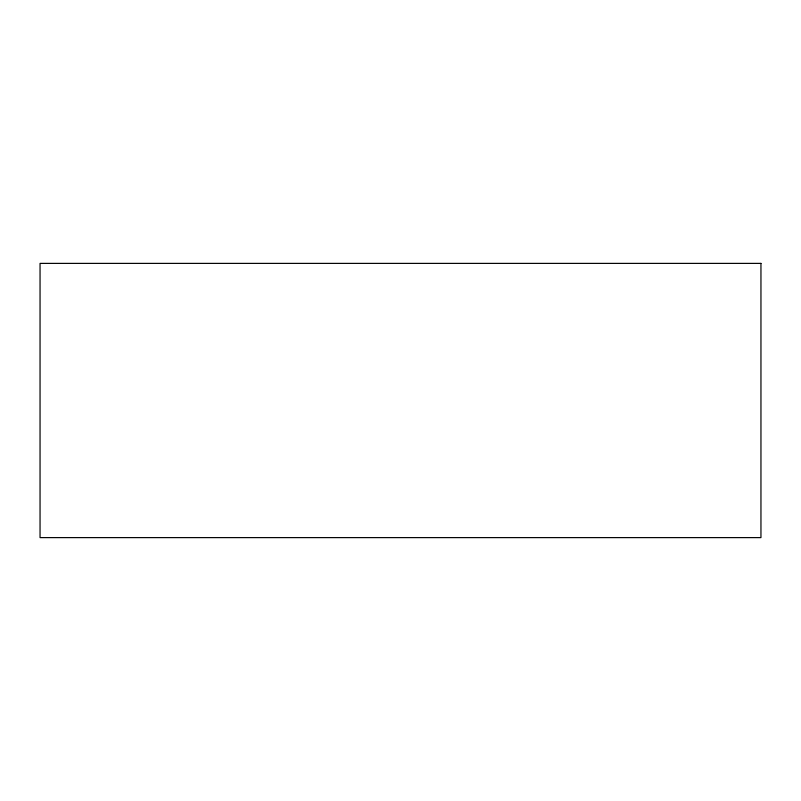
<?xml version="1.0" encoding="UTF-8"?>
<svg xmlns="http://www.w3.org/2000/svg" width="801" height="801" viewBox="0 0 801 801"><rect width="100%" height="100%" fill="white"/><g stroke="black" fill="none" stroke-linecap="round" stroke-linejoin="round"><path stroke-width="1.2" d="M760.95 263.389L40.05 263.389L40.05 537.611L760.95 537.611L760.95 263.389"/></g></svg>
